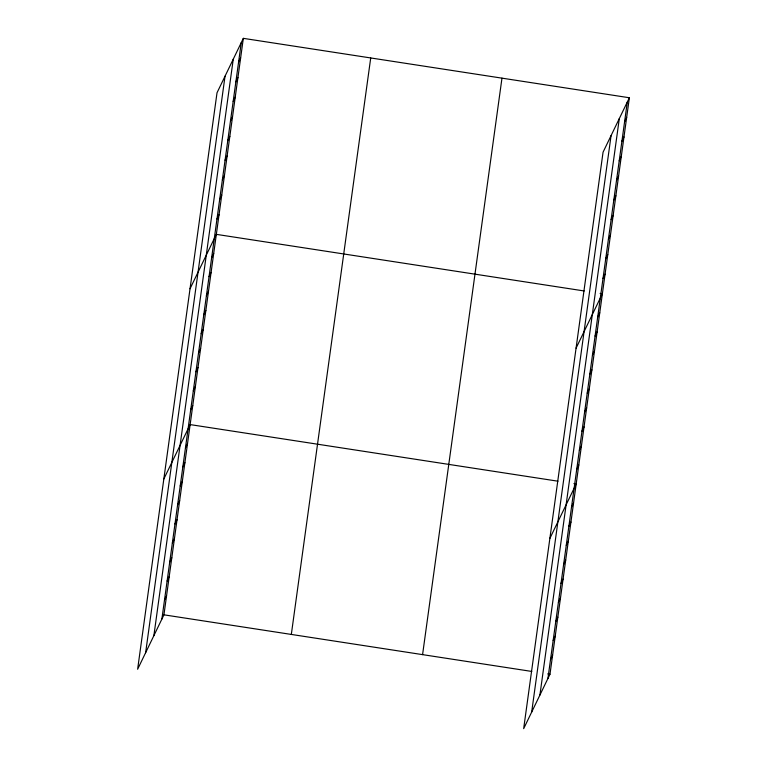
<?xml version="1.0" encoding="UTF-8"?>
<svg xmlns="http://www.w3.org/2000/svg" width="767" height="767" viewBox="0 0 767 767"><rect width="100%" height="100%" fill="white"/><g stroke="black" fill="none" stroke-linecap="round" stroke-linejoin="round"><path stroke-width="1.15" d="M145.634 652.698L225.028 76.211M153.879 635.642L233.264 59.164M161.875 619.094L241.269 42.616M243.331 38.35L217.023 92.759L137.629 669.246L163.937 614.827L243.331 38.35L629.371 97.754L549.977 674.241L523.669 728.65L603.063 152.173L629.371 97.754M291.326 634.434L370.72 57.956M422.579 654.635L501.973 78.148M531.675 712.102L611.069 135.615M539.91 695.046L619.305 118.569M547.916 678.498L627.31 102.021M238.566 62.213L240.627 57.947M235.872 81.81L237.933 77.553M233.168 101.417L235.229 97.15M230.474 121.013L232.526 116.747M227.77 140.61L229.832 136.353M225.067 160.217L227.128 155.95M222.372 179.814L224.434 175.557M219.669 199.42L221.73 195.154M216.975 219.017L219.036 214.75M190.034 288.766L216.332 234.357L584.176 290.961M211.654 257.645L213.715 253.378M209.036 276.666L211.098 272.4M206.419 295.688L208.471 291.422M203.792 314.71L205.853 310.453M201.175 333.731L203.236 329.474M198.557 352.762L200.618 348.496M195.93 371.784L197.991 367.518M193.313 390.806L195.374 386.549M190.695 409.827L192.757 405.57M163.831 479.001L190.139 424.592L557.973 481.197M185.451 447.88L187.512 443.614M182.834 466.902L184.895 462.645M180.216 485.923L182.278 481.666M177.599 504.954L179.66 500.688M174.972 523.976L177.033 519.71M172.354 542.998L174.416 538.741M169.737 562.019L171.798 557.762M167.12 581.05L169.171 576.784M164.493 600.072L166.554 595.806M624.606 121.617L626.668 117.361M621.912 141.224L623.974 136.957M619.209 160.821L621.27 156.554M616.515 180.418L618.566 176.161M613.811 200.024L615.872 195.758M611.107 219.621L613.169 215.354M608.413 239.218L610.474 234.961M605.709 258.824L607.771 254.558M603.015 278.421L605.077 274.164M576.075 348.17L602.373 293.761L600.101 293.406M597.694 317.049L599.756 312.783M595.077 336.071L597.138 331.804M592.45 355.092L594.511 350.835M589.833 374.114L591.894 369.857M587.215 393.145L589.277 388.879M584.598 412.167L586.659 407.9M581.971 431.188L584.032 426.931M579.353 450.21L581.415 445.953M576.736 469.241L578.797 464.975M549.872 538.415L576.18 483.996L573.898 483.651M571.492 507.284L573.553 503.027M568.874 526.306L570.936 522.049M566.257 545.337L568.318 541.071M563.64 564.359L565.691 560.092M561.013 583.38L563.074 579.123M558.395 602.402L560.456 598.145M555.778 621.433L557.839 617.167M553.151 640.455L555.212 636.188M550.533 659.476L552.595 655.21M163.937 614.827L531.78 671.441M547.705 673.886L549.977 674.241"/></g></svg>
